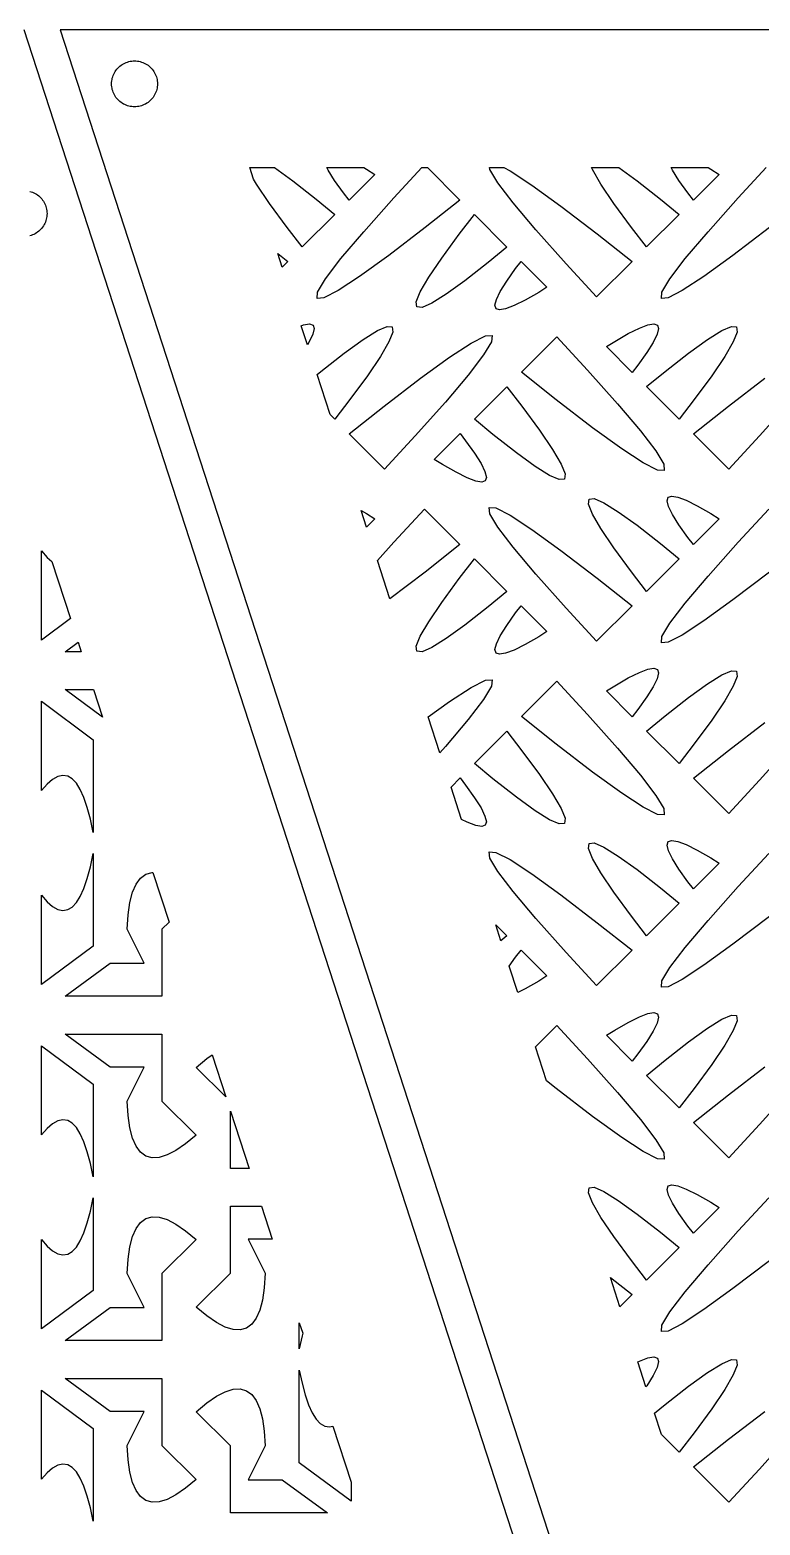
# Model space of a CAD drawing. Header units: metres. Extents: x 20 to 1108, y 20 to 485.
# Drawn here: x 798.9 to 862.5, y 354.4 to 484.7 of the extents above; entities that cross this region are included whole.
import ezdxf

# ---------------------------------------------------------------- set-up
doc = ezdxf.new("R2010")
doc.units = ezdxf.units.M

msp = doc.modelspace()

# ---------------------------------------------------------------- linework, layer by layer
for p, q in [((873.389, 253.826), (798.389, 484.652)), ((951.544, 484.652), (801.544, 484.652)), ((801.544, 484.652), (876.544, 253.826)), ((807.766, 481.935), (807.891, 481.946)), ((807.891, 481.946), (808.016, 481.95)), ((808.016, 481.95), (808.142, 481.946)), ((808.142, 481.946), (808.267, 481.935)), ((806.114, 480.569), (806.156, 480.687)), ((806.156, 480.687), (806.206, 480.802)), ((806.206, 480.802), (806.264, 480.913)), ((806.264, 480.913), (806.327, 481.022)), ((806.327, 481.022), (806.398, 481.126)), ((806.398, 481.126), (806.475, 481.225)), ((806.475, 481.225), (806.559, 481.319)), ((806.559, 481.319), (806.646, 481.408)), ((806.646, 481.408), (806.741, 481.491)), ((806.741, 481.491), (806.841, 481.569)), ((806.841, 481.569), (806.944, 481.639)), ((806.944, 481.639), (807.053, 481.703)), ((807.053, 481.703), (807.164, 481.76)), ((807.164, 481.76), (807.28, 481.81)), ((807.28, 481.81), (807.398, 481.853)), ((807.398, 481.853), (807.519, 481.888)), ((807.519, 481.888), (807.642, 481.915)), ((807.642, 481.915), (807.766, 481.935)), ((808.267, 481.935), (808.391, 481.915)), ((808.391, 481.915), (808.514, 481.888)), ((808.514, 481.888), (808.634, 481.853)), ((808.634, 481.853), (808.752, 481.81)), ((808.752, 481.81), (808.867, 481.76)), ((808.867, 481.76), (808.979, 481.703)), ((808.979, 481.703), (809.088, 481.639)), ((809.088, 481.639), (809.191, 481.569)), ((809.191, 481.569), (809.291, 481.491)), ((809.291, 481.491), (809.385, 481.408)), ((809.385, 481.408), (809.474, 481.319)), ((809.474, 481.319), (809.558, 481.225)), ((809.558, 481.225), (809.634, 481.126)), ((809.634, 481.126), (809.705, 481.022)), ((809.705, 481.022), (809.769, 480.913)), ((809.769, 480.913), (809.826, 480.802)), ((809.826, 480.802), (809.876, 480.687)), ((809.876, 480.687), (809.918, 480.569)), ((806.016, 479.95), (806.02, 480.075)), ((806.02, 479.824), (806.016, 479.95)), ((806.02, 480.075), (806.032, 480.201)), ((806.032, 479.699), (806.02, 479.824)), ((806.032, 480.201), (806.052, 480.325)), ((806.052, 479.575), (806.032, 479.699)), ((806.052, 480.325), (806.079, 480.447)), ((806.079, 479.453), (806.052, 479.575)), ((806.079, 480.447), (806.114, 480.569)), ((806.114, 479.332), (806.079, 479.453)), ((809.918, 480.569), (809.953, 480.447)), ((809.953, 479.453), (809.918, 479.332)), ((809.953, 480.447), (809.98, 480.325)), ((809.98, 479.575), (809.953, 479.453)), ((809.98, 480.325), (810, 480.201)), ((810, 479.699), (809.98, 479.575)), ((810, 480.201), (810.012, 480.075)), ((810.012, 479.824), (810, 479.699)), ((810.012, 480.075), (810.016, 479.95)), ((810.016, 479.95), (810.012, 479.824)), ((806.156, 479.214), (806.114, 479.332)), ((806.206, 479.099), (806.156, 479.214)), ((806.264, 478.986), (806.206, 479.099)), ((806.327, 478.878), (806.264, 478.986)), ((806.398, 478.775), (806.327, 478.878)), ((806.475, 478.675), (806.398, 478.775)), ((806.559, 478.581), (806.475, 478.675)), ((806.646, 478.492), (806.559, 478.581)), ((806.741, 478.409), (806.646, 478.492)), ((806.841, 478.332), (806.741, 478.409)), ((806.944, 478.262), (806.841, 478.332)), ((807.053, 478.197), (806.944, 478.262)), ((807.164, 478.141), (807.053, 478.197)), ((807.28, 478.091), (807.164, 478.141)), ((807.398, 478.048), (807.28, 478.091)), ((807.519, 478.013), (807.398, 478.048)), ((808.634, 478.048), (808.514, 478.013)), ((808.752, 478.091), (808.634, 478.048)), ((808.867, 478.141), (808.752, 478.091)), ((808.979, 478.197), (808.867, 478.141)), ((809.088, 478.262), (808.979, 478.197)), ((809.191, 478.332), (809.088, 478.262)), ((809.291, 478.409), (809.191, 478.332)), ((809.385, 478.492), (809.291, 478.409)), ((809.474, 478.581), (809.385, 478.492)), ((809.558, 478.675), (809.474, 478.581)), ((809.634, 478.775), (809.558, 478.675)), ((809.705, 478.878), (809.634, 478.775)), ((809.769, 478.986), (809.705, 478.878)), ((809.826, 479.099), (809.769, 478.986)), ((809.876, 479.214), (809.826, 479.099)), ((809.918, 479.332), (809.876, 479.214)), ((807.642, 477.986), (807.519, 478.013)), ((807.766, 477.966), (807.642, 477.986)), ((807.891, 477.954), (807.766, 477.966)), ((808.016, 477.95), (807.891, 477.954)), ((808.142, 477.954), (808.016, 477.95)), ((808.267, 477.966), (808.142, 477.954)), ((808.391, 477.986), (808.267, 477.966)), ((808.514, 478.013), (808.391, 477.986)), ((818.387, 471.65), (818.061, 472.652)), ((818.061, 472.652), (820.202, 472.652)), ((818.644, 471.208), (818.387, 471.65)), ((820.202, 472.652), (821.802, 471.499)), ((824.885, 472.434), (824.778, 472.652)), ((824.778, 472.652), (827.993, 472.652)), ((825.444, 471.538), (824.885, 472.434)), ((826.222, 470.444), (825.444, 471.538)), ((828.952, 472.065), (826.705, 469.818)), ((827.993, 472.652), (828.23, 472.517)), ((828.23, 472.517), (828.952, 472.065)), ((830.609, 470.02), (833.041, 472.652)), ((833.041, 472.652), (833.54, 472.652)), ((833.54, 472.652), (836.363, 469.829)), ((838.965, 472.488), (838.95, 472.652)), ((838.95, 472.652), (840.19, 472.652)), ((839.658, 471.334), (838.965, 472.488)), ((840.19, 472.652), (840.744, 472.368)), ((840.744, 472.368), (842.629, 471.135)), ((847.905, 472.477), (847.835, 472.652)), ((847.835, 472.652), (850.202, 472.652)), ((848.644, 471.208), (847.905, 472.477)), ((850.202, 472.652), (851.802, 471.499)), ((854.885, 472.434), (854.778, 472.652)), ((854.778, 472.652), (857.993, 472.652)), ((855.444, 471.538), (854.885, 472.434)), ((856.222, 470.444), (855.444, 471.538)), ((858.952, 472.065), (856.705, 469.818)), ((857.993, 472.652), (858.23, 472.517)), ((858.23, 472.517), (858.952, 472.065)), ((860.609, 470.02), (863.041, 472.652)), ((798.887, 470.589), (799.008, 470.554)), ((799.008, 470.554), (799.126, 470.512)), ((799.126, 470.512), (799.241, 470.462)), ((799.241, 470.462), (799.353, 470.405)), ((799.353, 470.405), (799.461, 470.341)), ((799.461, 470.341), (799.565, 470.271)), ((799.565, 470.271), (799.664, 470.193)), ((819.78, 469.53), (818.644, 471.208)), ((821.802, 471.499), (823.841, 469.905)), ((826.705, 469.818), (826.222, 470.444)), ((840.997, 469.582), (839.658, 471.334)), ((842.629, 471.135), (845.158, 469.305)), ((849.78, 469.53), (848.644, 471.208)), ((851.802, 471.499), (853.841, 469.905)), ((856.705, 469.818), (856.222, 470.444)), ((799.664, 470.193), (799.759, 470.11)), ((799.759, 470.11), (799.848, 470.022)), ((799.848, 470.022), (799.931, 469.927)), ((799.931, 469.927), (800.008, 469.828)), ((800.008, 469.828), (800.078, 469.725)), ((800.078, 469.725), (800.142, 469.616)), ((800.142, 469.616), (800.199, 469.504)), ((800.199, 469.504), (800.249, 469.388)), ((800.249, 469.388), (800.292, 469.271)), ((800.292, 469.271), (800.327, 469.151)), ((800.327, 469.151), (800.354, 469.027)), ((800.354, 469.027), (800.374, 468.903)), ((821.313, 467.444), (819.78, 469.53)), ((823.841, 469.905), (825.462, 468.574)), ((827.981, 467.072), (830.609, 470.02)), ((836.363, 469.829), (833.331, 467.427)), ((842.981, 467.233), (840.997, 469.582)), ((845.158, 469.305), (848.331, 466.878)), ((851.313, 467.444), (849.78, 469.53)), ((853.841, 469.905), (855.462, 468.574)), ((857.981, 467.072), (860.609, 470.02)), ((800.142, 467.69), (800.078, 467.581)), ((800.199, 467.801), (800.142, 467.69)), ((800.249, 467.916), (800.199, 467.801)), ((800.292, 468.034), (800.249, 467.916)), ((800.327, 468.155), (800.292, 468.034)), ((800.354, 468.277), (800.327, 468.155)), ((800.374, 468.402), (800.354, 468.277)), ((800.374, 468.903), (800.386, 468.778)), ((800.386, 468.527), (800.374, 468.402)), ((800.386, 468.778), (800.389, 468.652)), ((800.389, 468.652), (800.386, 468.527)), ((825.462, 468.574), (822.63, 465.742)), ((836.313, 466.861), (837.63, 468.563)), ((837.63, 468.563), (840.461, 465.731)), ((855.462, 468.574), (852.63, 465.742)), ((799.008, 466.75), (798.887, 466.715)), ((799.126, 466.793), (799.008, 466.75)), ((799.241, 466.843), (799.126, 466.793)), ((799.353, 466.901), (799.241, 466.843)), ((799.461, 466.964), (799.353, 466.901)), ((799.565, 467.034), (799.461, 466.964)), ((799.664, 467.111), (799.565, 467.034)), ((799.759, 467.194), (799.664, 467.111)), ((799.848, 467.283), (799.759, 467.194)), ((799.931, 467.377), (799.848, 467.283)), ((800.008, 467.478), (799.931, 467.377)), ((800.078, 467.581), (800.008, 467.478)), ((822.63, 465.742), (821.313, 467.444)), ((825.998, 464.724), (827.981, 467.072)), ((833.331, 467.427), (830.158, 464.999)), ((834.78, 464.775), (836.313, 466.861)), ((845.609, 464.285), (842.981, 467.233)), ((848.331, 466.878), (851.363, 464.476)), ((852.63, 465.742), (851.313, 467.444)), ((855.998, 464.724), (857.981, 467.072)), ((863.331, 467.427), (860.158, 464.999)), ((820.493, 465.165), (821.363, 464.476)), ((820.876, 463.988), (820.493, 465.165)), ((840.461, 465.731), (838.841, 464.4)), ((821.363, 464.476), (820.876, 463.988)), ((824.658, 462.971), (825.998, 464.724)), ((830.158, 464.999), (827.629, 463.169)), ((833.644, 463.098), (834.78, 464.775)), ((838.841, 464.4), (836.802, 462.806)), ((840.444, 462.768), (841.222, 463.861)), ((841.222, 463.861), (841.705, 464.487)), ((841.705, 464.487), (843.952, 462.24)), ((848.28, 461.394), (845.609, 464.285)), ((851.363, 464.476), (848.28, 461.394)), ((854.658, 462.971), (855.998, 464.724)), ((860.158, 464.999), (857.629, 463.169)), ((823.965, 461.817), (824.658, 462.971)), ((827.629, 463.169), (825.744, 461.937)), ((832.905, 461.829), (833.644, 463.098)), ((836.802, 462.806), (835.159, 461.621)), ((839.885, 461.871), (840.444, 462.768)), ((853.965, 461.817), (854.658, 462.971)), ((857.629, 463.169), (855.744, 461.937)), ((823.915, 461.263), (823.965, 461.817)), ((824.506, 461.301), (823.915, 461.263)), ((825.744, 461.937), (824.506, 461.301)), ((832.563, 460.971), (832.905, 461.829)), ((835.159, 461.621), (833.913, 460.846)), ((839.418, 460.67), (839.542, 461.171)), ((839.542, 461.171), (839.885, 461.871)), ((842.05, 461.111), (841.088, 460.629)), ((843.23, 461.788), (842.05, 461.111)), ((843.952, 462.24), (843.23, 461.788)), ((853.915, 461.263), (853.965, 461.817)), ((854.506, 461.301), (853.915, 461.263)), ((855.744, 461.937), (854.506, 461.301)), ((832.617, 460.523), (832.563, 460.971)), ((833.066, 460.48), (832.617, 460.523)), ((833.913, 460.846), (833.066, 460.48)), ((839.51, 460.365), (839.418, 460.67)), ((839.818, 460.257), (839.51, 460.365)), ((840.344, 460.345), (839.818, 460.257)), ((841.088, 460.629), (840.344, 460.345)), ((822.535, 458.881), (822.744, 458.96)), ((823.073, 457.226), (822.535, 458.881)), ((822.744, 458.96), (823.269, 459.048)), ((823.269, 459.048), (823.578, 458.94)), ((823.67, 458.635), (823.546, 458.134)), ((823.578, 458.94), (823.67, 458.635)), ((829.175, 458.459), (830.021, 458.825)), ((830.021, 458.825), (830.471, 458.782)), ((830.471, 458.782), (830.524, 458.334)), ((851.038, 458.194), (852, 458.676)), ((852, 458.676), (852.744, 458.96)), ((852.744, 458.96), (853.269, 459.048)), ((853.269, 459.048), (853.578, 458.94)), ((853.67, 458.635), (853.546, 458.134)), ((853.578, 458.94), (853.67, 458.635)), ((859.175, 458.459), (860.021, 458.825)), ((860.021, 458.825), (860.471, 458.782)), ((860.471, 458.782), (860.524, 458.334)), ((823.203, 457.434), (823.073, 457.226)), ((823.546, 458.134), (823.203, 457.434)), ((826.286, 456.499), (827.929, 457.684)), ((827.929, 457.684), (829.175, 458.459)), ((830.183, 457.476), (829.444, 456.208)), ((830.524, 458.334), (830.183, 457.476)), ((835.459, 456.136), (837.344, 457.368)), ((837.344, 457.368), (838.582, 458.004)), ((839.123, 457.488), (838.43, 456.334)), ((838.582, 458.004), (839.173, 458.042)), ((839.173, 458.042), (839.123, 457.488)), ((841.725, 454.829), (844.808, 457.911)), ((844.808, 457.911), (847.478, 455.02)), ((849.136, 457.065), (849.857, 457.517)), ((849.857, 457.517), (851.038, 458.194)), ((853.203, 457.434), (852.644, 456.538)), ((853.546, 458.134), (853.203, 457.434)), ((856.286, 456.499), (857.929, 457.684)), ((857.929, 457.684), (859.175, 458.459)), ((860.183, 457.476), (859.444, 456.208)), ((860.524, 458.334), (860.183, 457.476)), ((824.247, 454.905), (826.286, 456.499)), ((829.444, 456.208), (828.308, 454.53)), ((832.93, 454.306), (835.459, 456.136)), ((838.43, 456.334), (837.091, 454.582)), ((851.383, 454.818), (849.136, 457.065)), ((852.644, 456.538), (851.866, 455.444)), ((854.247, 454.905), (856.286, 456.499)), ((859.444, 456.208), (858.308, 454.53)), ((823.915, 454.633), (824.247, 454.905)), ((825.046, 451.155), (823.915, 454.633)), ((844.757, 452.427), (841.725, 454.829)), ((847.478, 455.02), (850.106, 452.072)), ((851.866, 455.444), (851.383, 454.818)), ((852.627, 453.574), (854.247, 454.905)), ((828.308, 454.53), (826.774, 452.444)), ((829.757, 451.878), (832.93, 454.306)), ((837.091, 454.582), (835.106, 452.233)), ((837.626, 450.731), (840.458, 453.563)), ((840.458, 453.563), (841.774, 451.861)), ((855.458, 450.742), (852.627, 453.574)), ((858.308, 454.53), (856.774, 452.444)), ((859.757, 451.878), (862.93, 454.306)), ((826.774, 452.444), (825.458, 450.742)), ((835.106, 452.233), (832.478, 449.285)), ((847.93, 450), (844.757, 452.427)), ((850.106, 452.072), (852.091, 449.723)), ((856.774, 452.444), (855.458, 450.742)), ((865.106, 452.233), (862.478, 449.285)), ((825.458, 450.742), (825.046, 451.155)), ((826.725, 449.476), (829.757, 451.878)), ((839.247, 449.4), (837.626, 450.731)), ((841.774, 451.861), (843.308, 449.775)), ((856.725, 449.476), (859.757, 451.878)), ((829.808, 446.394), (826.725, 449.476)), ((834.136, 447.24), (836.383, 449.487)), ((836.383, 449.487), (836.866, 448.861)), ((841.286, 447.806), (839.247, 449.4)), ((843.308, 449.775), (844.444, 448.097)), ((850.459, 448.17), (847.93, 450)), ((852.091, 449.723), (853.43, 447.971)), ((859.808, 446.394), (856.725, 449.476)), ((832.478, 449.285), (829.808, 446.394)), ((836.866, 448.861), (837.644, 447.767)), ((844.444, 448.097), (845.183, 446.828)), ((852.344, 446.937), (850.459, 448.17)), ((862.478, 449.285), (859.808, 446.394)), ((834.857, 446.788), (834.136, 447.24)), ((836.038, 446.111), (834.857, 446.788)), ((837.644, 447.767), (838.203, 446.871)), ((838.203, 446.871), (838.546, 446.171)), ((842.929, 446.622), (841.286, 447.806)), ((845.183, 446.828), (845.524, 445.971)), ((853.582, 446.301), (852.344, 446.937)), ((853.43, 447.971), (854.123, 446.817)), ((854.123, 446.817), (854.173, 446.263)), ((837, 445.629), (836.038, 446.111)), ((837.744, 445.345), (837, 445.629)), ((838.546, 446.171), (838.67, 445.67)), ((838.67, 445.67), (838.578, 445.365)), ((844.175, 445.846), (842.929, 446.622)), ((845.021, 445.48), (844.175, 445.846)), ((845.471, 445.523), (845.021, 445.48)), ((845.524, 445.971), (845.471, 445.523)), ((854.173, 446.263), (853.582, 446.301)), ((838.269, 445.257), (837.744, 445.345)), ((838.578, 445.365), (838.269, 445.257)), ((830.609, 440.02), (833.28, 442.911)), ((833.28, 442.911), (836.363, 439.829)), ((838.965, 442.488), (838.915, 443.042)), ((838.915, 443.042), (839.506, 443.004)), ((839.506, 443.004), (840.744, 442.368)), ((847.563, 443.334), (847.617, 443.782)), ((847.905, 442.477), (847.563, 443.334)), ((847.617, 443.782), (848.066, 443.825)), ((848.066, 443.825), (848.913, 443.459)), ((848.913, 443.459), (850.159, 442.683)), ((854.418, 443.635), (854.51, 443.94)), ((854.542, 443.134), (854.418, 443.635)), ((854.51, 443.94), (854.818, 444.048)), ((854.885, 442.434), (854.542, 443.134)), ((854.818, 444.048), (855.344, 443.96)), ((855.344, 443.96), (856.088, 443.676)), ((856.088, 443.676), (857.05, 443.194)), ((857.05, 443.194), (858.23, 442.517)), ((860.609, 440.02), (863.28, 442.911)), ((827.766, 442.783), (828.23, 442.517)), ((828.232, 441.346), (827.766, 442.783)), ((828.23, 442.517), (828.952, 442.065)), ((828.952, 442.065), (828.232, 441.346)), ((839.658, 441.334), (838.965, 442.488)), ((840.744, 442.368), (842.629, 441.135)), ((848.644, 441.208), (847.905, 442.477)), ((850.159, 442.683), (851.802, 441.499)), ((855.444, 441.538), (854.885, 442.434)), ((858.952, 442.065), (856.705, 439.818)), ((858.23, 442.517), (858.952, 442.065)), ((840.997, 439.582), (839.658, 441.334)), ((842.629, 441.135), (845.158, 439.305)), ((849.78, 439.53), (848.644, 441.208)), ((851.802, 441.499), (853.841, 439.905)), ((856.222, 440.444), (855.444, 441.538)), ((856.705, 439.818), (856.222, 440.444)), ((799.895, 439.266), (800.397, 438.702)), ((799.895, 431.491), (799.895, 439.266)), ((829.184, 438.42), (830.609, 440.02)), ((836.363, 439.829), (833.331, 437.427)), ((842.981, 437.233), (840.997, 439.582)), ((845.158, 439.305), (848.331, 436.878)), ((851.313, 437.444), (849.78, 439.53)), ((853.841, 439.905), (855.462, 438.574)), ((857.981, 437.072), (860.609, 440.02)), ((800.397, 438.702), (800.818, 438.343)), ((800.818, 438.343), (802.433, 433.372)), ((830.268, 435.083), (829.184, 438.42)), ((836.313, 436.861), (837.63, 438.563)), ((837.63, 438.563), (840.461, 435.731)), ((855.462, 438.574), (852.63, 435.742)), ((833.331, 437.427), (830.268, 435.083)), ((834.78, 434.775), (836.313, 436.861)), ((845.609, 434.285), (842.981, 437.233)), ((848.331, 436.878), (851.363, 434.476)), ((852.63, 435.742), (851.313, 437.444)), ((855.998, 434.724), (857.981, 437.072)), ((863.331, 437.427), (860.158, 434.999)), ((840.461, 435.731), (838.841, 434.4)), ((833.644, 433.098), (834.78, 434.775)), ((838.841, 434.4), (836.802, 432.806)), ((840.444, 432.768), (841.222, 433.861)), ((841.222, 433.861), (841.705, 434.487)), ((841.705, 434.487), (843.952, 432.24)), ((848.28, 431.394), (845.609, 434.285)), ((851.363, 434.476), (848.28, 431.394)), ((854.658, 432.971), (855.998, 434.724)), ((860.158, 434.999), (857.629, 433.169)), ((802.433, 433.372), (799.895, 431.491)), ((832.905, 431.829), (833.644, 433.098)), ((836.802, 432.806), (835.159, 431.621)), ((839.885, 431.871), (840.444, 432.768)), ((853.965, 431.817), (854.658, 432.971)), ((857.629, 433.169), (855.744, 431.937)), ((801.965, 430.476), (803.104, 431.311)), ((803.104, 431.311), (803.375, 430.476)), ((832.563, 430.971), (832.905, 431.829)), ((835.159, 431.621), (833.913, 430.846)), ((839.418, 430.67), (839.542, 431.171)), ((839.542, 431.171), (839.885, 431.871)), ((843.23, 431.788), (842.05, 431.111)), ((843.952, 432.24), (843.23, 431.788)), ((853.915, 431.263), (853.965, 431.817)), ((854.506, 431.301), (853.915, 431.263)), ((855.744, 431.937), (854.506, 431.301)), ((803.375, 430.476), (801.965, 430.476)), ((832.617, 430.523), (832.563, 430.971)), ((833.066, 430.48), (832.617, 430.523)), ((833.913, 430.846), (833.066, 430.48)), ((839.51, 430.365), (839.418, 430.67)), ((839.818, 430.257), (839.51, 430.365)), ((840.344, 430.345), (839.818, 430.257)), ((841.088, 430.629), (840.344, 430.345)), ((842.05, 431.111), (841.088, 430.629)), ((851.038, 428.194), (852, 428.676)), ((852, 428.676), (852.744, 428.96)), ((852.744, 428.96), (853.269, 429.048)), ((853.269, 429.048), (853.578, 428.94)), ((853.67, 428.635), (853.546, 428.134)), ((853.578, 428.94), (853.67, 428.635)), ((859.175, 428.459), (860.021, 428.825)), ((860.021, 428.825), (860.471, 428.782)), ((860.471, 428.782), (860.524, 428.334)), ((835.459, 426.136), (837.344, 427.368)), ((837.344, 427.368), (838.582, 428.004)), ((839.123, 427.488), (838.43, 426.334)), ((838.582, 428.004), (839.173, 428.042)), ((839.173, 428.042), (839.123, 427.488)), ((841.725, 424.829), (844.808, 427.911)), ((844.808, 427.911), (847.478, 425.02)), ((849.136, 427.065), (849.857, 427.517)), ((849.857, 427.517), (851.038, 428.194)), ((853.203, 427.434), (852.644, 426.538)), ((853.546, 428.134), (853.203, 427.434)), ((856.286, 426.499), (857.929, 427.684)), ((857.929, 427.684), (859.175, 428.459)), ((860.183, 427.476), (859.444, 426.208)), ((860.524, 428.334), (860.183, 427.476)), ((799.895, 418.387), (799.895, 426.161)), ((799.895, 426.161), (804.406, 422.818)), ((801.965, 427.177), (804.447, 427.177)), ((805.223, 424.791), (801.965, 427.177)), ((804.447, 427.177), (805.223, 424.791)), ((833.609, 424.797), (835.459, 426.136)), ((838.43, 426.334), (837.091, 424.582)), ((851.383, 424.818), (849.136, 427.065)), ((852.644, 426.538), (851.866, 425.444)), ((854.247, 424.905), (856.286, 426.499)), ((859.444, 426.208), (858.308, 424.53)), ((834.62, 421.687), (833.609, 424.797)), ((844.757, 422.427), (841.725, 424.829)), ((847.478, 425.02), (850.106, 422.072)), ((851.866, 425.444), (851.383, 424.818)), ((852.627, 423.574), (854.247, 424.905)), ((837.091, 424.582), (835.106, 422.233)), ((837.626, 420.731), (840.458, 423.563)), ((840.458, 423.563), (841.774, 421.861)), ((855.458, 420.742), (852.627, 423.574)), ((858.308, 424.53), (856.774, 422.444)), ((859.757, 421.878), (862.93, 424.306)), ((804.406, 422.818), (804.406, 414.748)), ((835.106, 422.233), (834.62, 421.687)), ((847.93, 420), (844.757, 422.427)), ((850.106, 422.072), (852.091, 419.723)), ((856.774, 422.444), (855.458, 420.742)), ((865.106, 422.233), (862.478, 419.285)), ((839.247, 419.4), (837.626, 420.731)), ((841.774, 421.861), (843.308, 419.775)), ((856.725, 419.476), (859.757, 421.878)), ((801.342, 419.614), (800.881, 419.362)), ((801.779, 419.706), (801.342, 419.614)), ((802.191, 419.641), (801.779, 419.706)), ((802.581, 419.413), (802.191, 419.641)), ((835.592, 418.696), (836.383, 419.487)), ((836.383, 419.487), (836.866, 418.861)), ((843.308, 419.775), (844.444, 418.097)), ((850.459, 418.17), (847.93, 420)), ((852.091, 419.723), (853.43, 417.971)), ((859.808, 416.394), (856.725, 419.476)), ((800.397, 418.951), (799.895, 418.387)), ((800.881, 419.362), (800.397, 418.951)), ((802.946, 419.028), (802.581, 419.413)), ((803.287, 418.484), (802.946, 419.028)), ((803.604, 417.781), (803.287, 418.484)), ((836.509, 415.875), (835.592, 418.696)), ((836.866, 418.861), (837.644, 417.767)), ((841.286, 417.806), (839.247, 419.4)), ((852.344, 416.937), (850.459, 418.17)), ((862.478, 419.285), (859.808, 416.394)), ((803.897, 416.919), (803.604, 417.781)), ((804.167, 415.9), (803.897, 416.919)), ((837.644, 417.767), (838.203, 416.871)), ((838.203, 416.871), (838.546, 416.171)), ((842.929, 416.622), (841.286, 417.806)), ((844.444, 418.097), (845.183, 416.828)), ((845.183, 416.828), (845.524, 415.971)), ((853.582, 416.301), (852.344, 416.937)), ((853.43, 417.971), (854.123, 416.817)), ((854.123, 416.817), (854.173, 416.263)), ((804.406, 414.748), (804.167, 415.9)), ((837, 415.629), (836.509, 415.875)), ((837.744, 415.345), (837, 415.629)), ((838.546, 416.171), (838.67, 415.67)), ((838.67, 415.67), (838.578, 415.365)), ((844.175, 415.846), (842.929, 416.622)), ((845.021, 415.48), (844.175, 415.846)), ((845.471, 415.523), (845.021, 415.48)), ((845.524, 415.971), (845.471, 415.523)), ((854.173, 416.263), (853.582, 416.301)), ((838.269, 415.257), (837.744, 415.345)), ((838.578, 415.365), (838.269, 415.257)), ((804.167, 411.753), (804.406, 412.904)), ((804.406, 412.904), (804.406, 404.835)), ((838.965, 412.488), (838.915, 413.042)), ((838.915, 413.042), (839.506, 413.004)), ((839.506, 413.004), (840.744, 412.368)), ((847.563, 413.334), (847.617, 413.782)), ((847.905, 412.477), (847.563, 413.334)), ((847.617, 413.782), (848.066, 413.825)), ((848.066, 413.825), (848.913, 413.459)), ((848.913, 413.459), (850.159, 412.683)), ((854.418, 413.635), (854.51, 413.94)), ((854.542, 413.134), (854.418, 413.635)), ((854.51, 413.94), (854.818, 414.048)), ((854.885, 412.434), (854.542, 413.134)), ((854.818, 414.048), (855.344, 413.96)), ((855.344, 413.96), (856.088, 413.676)), ((856.088, 413.676), (857.05, 413.194)), ((857.05, 413.194), (858.23, 412.517)), ((860.609, 410.02), (863.28, 412.911)), ((803.897, 410.733), (804.167, 411.753)), ((839.658, 411.334), (838.965, 412.488)), ((840.744, 412.368), (842.629, 411.135)), ((848.644, 411.208), (847.905, 412.477)), ((850.159, 412.683), (851.802, 411.499)), ((855.444, 411.538), (854.885, 412.434)), ((858.952, 412.065), (856.705, 409.818)), ((858.23, 412.517), (858.952, 412.065)), ((803.604, 409.87), (803.897, 410.733)), ((808.162, 410.241), (808.549, 410.762)), ((808.549, 410.762), (809.012, 411.101)), ((809.012, 411.101), (809.551, 411.255)), ((809.551, 411.255), (809.621, 411.251)), ((809.621, 411.251), (811.025, 406.932)), ((840.997, 409.582), (839.658, 411.334)), ((842.629, 411.135), (845.158, 409.305)), ((849.78, 409.53), (848.644, 411.208)), ((851.802, 411.499), (853.841, 409.905)), ((856.222, 410.444), (855.444, 411.538)), ((856.705, 409.818), (856.222, 410.444)), ((799.895, 409.266), (800.397, 408.702)), ((799.895, 401.491), (799.895, 409.266)), ((802.946, 408.624), (803.287, 409.168)), ((803.287, 409.168), (803.604, 409.87)), ((807.615, 408.646), (807.85, 409.534)), ((807.85, 409.534), (808.162, 410.241)), ((842.981, 407.233), (840.997, 409.582)), ((845.158, 409.305), (848.331, 406.878)), ((851.313, 407.444), (849.78, 409.53)), ((853.841, 409.905), (855.462, 408.574)), ((857.981, 407.072), (860.609, 410.02)), ((800.397, 408.702), (800.881, 408.29)), ((800.881, 408.29), (801.342, 408.038)), ((801.342, 408.038), (801.779, 407.946)), ((801.779, 407.946), (802.191, 408.012)), ((802.191, 408.012), (802.581, 408.239)), ((802.581, 408.239), (802.946, 408.624)), ((807.456, 407.571), (807.615, 408.646)), ((855.462, 408.574), (852.63, 405.742)), ((807.372, 406.315), (807.456, 407.571)), ((811.025, 406.932), (810.403, 406.316)), ((839.488, 406.703), (840.461, 405.731)), ((839.943, 405.305), (839.488, 406.703)), ((845.609, 404.285), (842.981, 407.233)), ((848.331, 406.878), (851.363, 404.476)), ((852.63, 405.742), (851.313, 407.444)), ((855.998, 404.724), (857.981, 407.072)), ((863.331, 407.427), (860.158, 404.999)), ((808.854, 403.352), (807.372, 406.315)), ((810.403, 406.316), (810.403, 400.476)), ((840.461, 405.731), (839.943, 405.305)), ((804.406, 404.835), (799.895, 401.491)), ((840.666, 403.079), (841.222, 403.861)), ((841.222, 403.861), (841.705, 404.487)), ((841.705, 404.487), (843.952, 402.24)), ((848.28, 401.394), (845.609, 404.285)), ((851.363, 404.476), (848.28, 401.394)), ((854.658, 402.971), (855.998, 404.724)), ((860.158, 404.999), (857.629, 403.169)), ((801.965, 400.476), (805.889, 403.352)), ((805.889, 403.352), (808.854, 403.352)), ((841.41, 400.79), (840.666, 403.079)), ((853.965, 401.817), (854.658, 402.971)), ((857.629, 403.169), (855.744, 401.937)), ((843.23, 401.788), (842.05, 401.111)), ((843.952, 402.24), (843.23, 401.788)), ((853.915, 401.263), (853.965, 401.817)), ((854.506, 401.301), (853.915, 401.263)), ((855.744, 401.937), (854.506, 401.301)), ((810.403, 400.476), (801.965, 400.476)), ((842.05, 401.111), (841.41, 400.79)), ((851.038, 398.194), (852, 398.676)), ((852, 398.676), (852.744, 398.96)), ((852.744, 398.96), (853.269, 399.048)), ((853.269, 399.048), (853.578, 398.94)), ((853.67, 398.635), (853.546, 398.134)), ((853.578, 398.94), (853.67, 398.635)), ((859.175, 398.459), (860.021, 398.825)), ((860.021, 398.825), (860.471, 398.782)), ((860.471, 398.782), (860.524, 398.334)), ((842.949, 396.054), (844.808, 397.911)), ((844.808, 397.911), (847.478, 395.02)), ((849.136, 397.065), (849.857, 397.517)), ((849.857, 397.517), (851.038, 398.194)), ((853.203, 397.434), (852.644, 396.538)), ((853.546, 398.134), (853.203, 397.434)), ((856.286, 396.499), (857.929, 397.684)), ((857.929, 397.684), (859.175, 398.459)), ((860.183, 397.476), (859.444, 396.208)), ((860.524, 398.334), (860.183, 397.476)), ((799.895, 388.387), (799.895, 396.161)), ((799.895, 396.161), (804.406, 392.818)), ((805.889, 394.301), (801.965, 397.177)), ((801.965, 397.177), (810.403, 397.177)), ((810.403, 397.177), (810.403, 391.337)), ((843.909, 393.099), (842.949, 396.054)), ((851.383, 394.818), (849.136, 397.065)), ((852.644, 396.538), (851.866, 395.444)), ((854.247, 394.905), (856.286, 396.499)), ((859.444, 396.208), (858.308, 394.53)), ((813.394, 394.274), (814.311, 395.035)), ((814.311, 395.035), (814.784, 395.361)), ((814.784, 395.361), (815.968, 391.719)), ((847.478, 395.02), (850.106, 392.072)), ((851.866, 395.444), (851.383, 394.818)), ((852.627, 393.574), (854.247, 394.905)), ((808.854, 394.301), (805.889, 394.301)), ((807.372, 391.338), (808.854, 394.301)), ((815.968, 391.719), (813.394, 394.274)), ((855.458, 390.742), (852.627, 393.574)), ((858.308, 394.53), (856.774, 392.444)), ((859.757, 391.878), (862.93, 394.306)), ((804.406, 392.818), (804.406, 384.748)), ((844.757, 392.427), (843.909, 393.099)), ((847.93, 390), (844.757, 392.427)), ((850.106, 392.072), (852.091, 389.723)), ((856.774, 392.444), (855.458, 390.742)), ((865.106, 392.233), (862.478, 389.285)), ((807.456, 390.081), (807.372, 391.338)), ((810.403, 391.337), (813.385, 388.379)), ((856.725, 389.476), (859.757, 391.878)), ((801.342, 389.614), (800.881, 389.362)), ((801.779, 389.706), (801.342, 389.614)), ((802.191, 389.641), (801.779, 389.706)), ((802.581, 389.413), (802.191, 389.641)), ((807.615, 389.007), (807.456, 390.081)), ((816.376, 385.476), (816.376, 390.464)), ((816.376, 390.464), (817.997, 385.476)), ((850.459, 388.17), (847.93, 390)), ((852.091, 389.723), (853.43, 387.971)), ((859.808, 386.394), (856.725, 389.476)), ((800.397, 388.951), (799.895, 388.387)), ((800.881, 389.362), (800.397, 388.951)), ((802.946, 389.028), (802.581, 389.413)), ((803.287, 388.484), (802.946, 389.028)), ((803.604, 387.781), (803.287, 388.484)), ((807.85, 388.118), (807.615, 389.007)), ((813.385, 388.379), (812.468, 387.617)), ((852.344, 386.937), (850.459, 388.17)), ((862.478, 389.285), (859.808, 386.394)), ((803.897, 386.919), (803.604, 387.781)), ((804.167, 385.9), (803.897, 386.919)), ((808.162, 387.411), (807.85, 388.118)), ((808.549, 386.891), (808.162, 387.411)), ((809.012, 386.552), (808.549, 386.891)), ((811.625, 387.036), (810.856, 386.64)), ((812.468, 387.617), (811.625, 387.036)), ((853.582, 386.301), (852.344, 386.937)), ((853.43, 387.971), (854.123, 386.817)), ((804.406, 384.748), (804.167, 385.9)), ((809.551, 386.398), (809.012, 386.552)), ((810.166, 386.427), (809.551, 386.398)), ((810.856, 386.64), (810.166, 386.427)), ((854.173, 386.263), (853.582, 386.301)), ((854.123, 386.817), (854.173, 386.263)), ((817.997, 385.476), (816.376, 385.476)), ((847.563, 383.334), (847.617, 383.782)), ((847.905, 382.477), (847.563, 383.334)), ((847.617, 383.782), (848.066, 383.824)), ((848.066, 383.824), (848.913, 383.458)), ((848.913, 383.458), (850.159, 382.684)), ((854.418, 383.636), (854.51, 383.94)), ((854.542, 383.135), (854.418, 383.636)), ((854.51, 383.94), (854.818, 384.049)), ((854.885, 382.435), (854.542, 383.135)), ((854.818, 384.049), (855.344, 383.96)), ((855.344, 383.96), (856.088, 383.677)), ((856.088, 383.677), (857.05, 383.194)), ((857.05, 383.194), (858.23, 382.517)), ((803.897, 380.733), (804.167, 381.753)), ((804.167, 381.753), (804.406, 382.904)), ((804.406, 382.904), (804.406, 374.835)), ((816.376, 376.337), (816.376, 382.177)), ((816.376, 382.177), (819.068, 382.177)), ((819.068, 382.177), (820.003, 379.301)), ((848.644, 381.207), (847.905, 382.477)), ((850.159, 382.684), (851.802, 381.498)), ((855.444, 381.537), (854.885, 382.435)), ((858.952, 382.065), (856.705, 379.818)), ((858.23, 382.517), (858.952, 382.065)), ((860.609, 380.02), (863.28, 382.911)), ((803.604, 379.87), (803.897, 380.733)), ((808.162, 380.241), (808.549, 380.762)), ((808.549, 380.762), (809.012, 381.101)), ((809.012, 381.101), (809.551, 381.255)), ((809.551, 381.255), (810.166, 381.226)), ((810.166, 381.226), (810.856, 381.013)), ((810.856, 381.013), (811.625, 380.616)), ((811.625, 380.616), (812.468, 380.035)), ((849.78, 379.53), (848.644, 381.207)), ((851.802, 381.498), (853.841, 379.905)), ((856.222, 380.444), (855.444, 381.537)), ((856.705, 379.818), (856.222, 380.444)), ((799.895, 379.266), (800.397, 378.702)), ((799.895, 371.491), (799.895, 379.266)), ((802.946, 378.624), (803.287, 379.168)), ((803.287, 379.168), (803.604, 379.87)), ((807.615, 378.646), (807.85, 379.534)), ((807.85, 379.534), (808.162, 380.241)), ((813.385, 379.274), (810.403, 376.316)), ((812.468, 380.035), (813.385, 379.274)), ((820.003, 379.301), (817.925, 379.301)), ((817.925, 379.301), (819.407, 376.338)), ((851.313, 377.444), (849.78, 379.53)), ((853.841, 379.905), (855.462, 378.574)), ((857.981, 377.072), (860.609, 380.02)), ((800.397, 378.702), (800.881, 378.29)), ((800.881, 378.29), (801.342, 378.038)), ((801.342, 378.038), (801.779, 377.946)), ((801.779, 377.946), (802.191, 378.012)), ((802.191, 378.012), (802.581, 378.239)), ((802.581, 378.239), (802.946, 378.624)), ((807.456, 377.571), (807.615, 378.646)), ((855.462, 378.574), (852.63, 375.742)), ((807.372, 376.315), (807.456, 377.571)), ((852.63, 375.742), (851.313, 377.444)), ((855.998, 374.724), (857.981, 377.072)), ((863.331, 377.428), (860.158, 374.999)), ((808.854, 373.352), (807.372, 376.315)), ((810.403, 376.316), (810.403, 370.476)), ((813.394, 373.379), (816.376, 376.337)), ((819.407, 376.338), (819.323, 375.081)), ((849.474, 375.973), (851.363, 374.476)), ((850.304, 373.416), (849.474, 375.973)), ((804.406, 374.835), (799.895, 371.491)), ((819.164, 374.007), (818.929, 373.117)), ((819.323, 375.081), (819.164, 374.007)), ((851.363, 374.476), (850.304, 373.416)), ((854.658, 372.971), (855.998, 374.724)), ((860.158, 374.999), (857.629, 373.169)), ((801.965, 370.476), (805.889, 373.352)), ((805.889, 373.352), (808.854, 373.352)), ((814.311, 372.617), (813.394, 373.379)), ((815.154, 372.036), (814.311, 372.617)), ((818.929, 373.117), (818.617, 372.411)), ((853.965, 371.817), (854.658, 372.971)), ((857.629, 373.169), (855.744, 371.937)), ((815.923, 371.64), (815.154, 372.036)), ((816.613, 371.427), (815.923, 371.64)), ((817.228, 371.398), (816.613, 371.427)), ((817.767, 371.552), (817.228, 371.398)), ((818.23, 371.89), (817.767, 371.552)), ((818.617, 372.411), (818.23, 371.89)), ((822.373, 372.007), (822.666, 371.105)), ((822.373, 369.748), (822.373, 372.007)), ((853.915, 371.263), (853.965, 371.817)), ((854.506, 371.302), (853.915, 371.263)), ((855.744, 371.937), (854.506, 371.302)), ((810.403, 370.476), (801.965, 370.476)), ((822.612, 370.9), (822.373, 369.748)), ((822.666, 371.105), (822.612, 370.9)), ((851.866, 368.61), (852, 368.677)), ((852, 368.677), (852.744, 368.96)), ((852.744, 368.96), (853.269, 369.049)), ((853.269, 369.049), (853.578, 368.94)), ((853.67, 368.636), (853.546, 368.135)), ((853.578, 368.94), (853.67, 368.636)), ((859.175, 368.458), (860.021, 368.824)), ((860.021, 368.824), (860.471, 368.782)), ((860.471, 368.782), (860.524, 368.334)), ((822.373, 359.835), (822.373, 367.904)), ((822.373, 367.904), (822.612, 366.753)), ((852.572, 366.438), (851.866, 368.61)), ((853.203, 367.435), (852.644, 366.537)), ((853.546, 368.135), (853.203, 367.435)), ((856.286, 366.498), (857.929, 367.684)), ((857.929, 367.684), (859.175, 368.458)), ((860.183, 367.476), (859.444, 366.207)), ((860.524, 368.334), (860.183, 367.476)), ((799.895, 358.387), (799.895, 366.161)), ((799.895, 366.161), (804.406, 362.818)), ((805.889, 364.301), (801.965, 367.177)), ((801.965, 367.177), (810.403, 367.177)), ((810.403, 367.177), (810.403, 361.337)), ((815.154, 365.616), (815.923, 366.013)), ((815.923, 366.013), (816.613, 366.226)), ((816.613, 366.226), (817.228, 366.255)), ((817.228, 366.255), (817.767, 366.101)), ((817.767, 366.101), (818.23, 365.762)), ((822.612, 366.753), (822.882, 365.734)), ((852.644, 366.537), (852.572, 366.438)), ((854.247, 364.905), (856.286, 366.498)), ((859.444, 366.207), (858.308, 364.53)), ((813.394, 364.274), (814.311, 365.035)), ((814.311, 365.035), (815.154, 365.616)), ((818.23, 365.762), (818.617, 365.241)), ((818.617, 365.241), (818.929, 364.534)), ((822.882, 365.734), (823.175, 364.871)), ((823.175, 364.871), (823.492, 364.168)), ((853.317, 364.142), (854.247, 364.905)), ((808.854, 364.301), (805.889, 364.301)), ((807.372, 361.338), (808.854, 364.301)), ((816.376, 361.316), (813.394, 364.274)), ((818.929, 364.534), (819.164, 363.646)), ((819.164, 363.646), (819.323, 362.571)), ((823.492, 364.168), (823.833, 363.624)), ((823.833, 363.624), (824.198, 363.239)), ((853.924, 362.277), (853.317, 364.142)), ((858.308, 364.53), (856.774, 362.444)), ((859.757, 361.877), (862.93, 364.306)), ((804.406, 362.818), (804.406, 354.748)), ((819.323, 362.571), (819.407, 361.315)), ((824.198, 363.239), (824.588, 363.012)), ((824.588, 363.012), (825, 362.946)), ((825, 362.946), (825.297, 363.009)), ((825.297, 363.009), (826.884, 358.124)), ((855.458, 360.742), (853.924, 362.277)), ((856.774, 362.444), (855.458, 360.742)), ((865.106, 362.233), (862.478, 359.285)), ((807.456, 360.081), (807.372, 361.338)), ((810.403, 361.337), (813.385, 358.379)), ((816.376, 355.476), (816.376, 361.316)), ((819.407, 361.315), (817.925, 358.352)), ((856.725, 359.476), (859.757, 361.877)), ((801.342, 359.614), (800.881, 359.362)), ((801.779, 359.706), (801.342, 359.614)), ((802.191, 359.641), (801.779, 359.706)), ((802.581, 359.413), (802.191, 359.641)), ((807.615, 359.007), (807.456, 360.081)), ((826.884, 356.491), (822.373, 359.835)), ((800.397, 358.951), (799.895, 358.387)), ((800.881, 359.362), (800.397, 358.951)), ((802.946, 359.028), (802.581, 359.413)), ((803.287, 358.484), (802.946, 359.028)), ((803.604, 357.781), (803.287, 358.484)), ((807.85, 358.118), (807.615, 359.007)), ((813.385, 358.379), (812.468, 357.617)), ((817.925, 358.352), (820.889, 358.352)), ((820.889, 358.352), (824.814, 355.476)), ((859.808, 356.394), (856.725, 359.476)), ((862.478, 359.285), (859.808, 356.394)), ((803.897, 356.919), (803.604, 357.781)), ((804.167, 355.9), (803.897, 356.919)), ((808.162, 357.411), (807.85, 358.118)), ((808.549, 356.891), (808.162, 357.411)), ((811.625, 357.036), (810.856, 356.64)), ((812.468, 357.617), (811.625, 357.036)), ((826.884, 358.124), (826.884, 356.491)), ((804.406, 354.748), (804.167, 355.9)), ((809.012, 356.552), (808.549, 356.891)), ((809.551, 356.398), (809.012, 356.552)), ((810.166, 356.427), (809.551, 356.398)), ((810.856, 356.64), (810.166, 356.427)), ((824.814, 355.476), (816.376, 355.476))]:
    msp.add_line(p, q)

doc.saveas('drawing.dxf')
